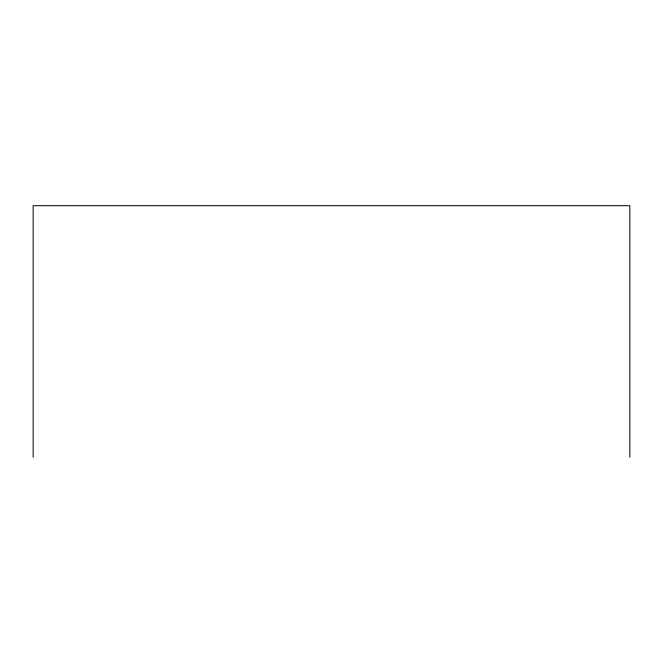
<?xml version="1.0" encoding="UTF-8"?>
<svg xmlns="http://www.w3.org/2000/svg" width="663" height="663" viewBox="0 0 663 663"><rect width="100%" height="100%" fill="white"/><g stroke="black" fill="none" stroke-linecap="round" stroke-linejoin="round"><path stroke-width="0.99" d="M629.85 457.304L629.85 205.696L33.15 205.696L33.15 457.304"/></g></svg>
